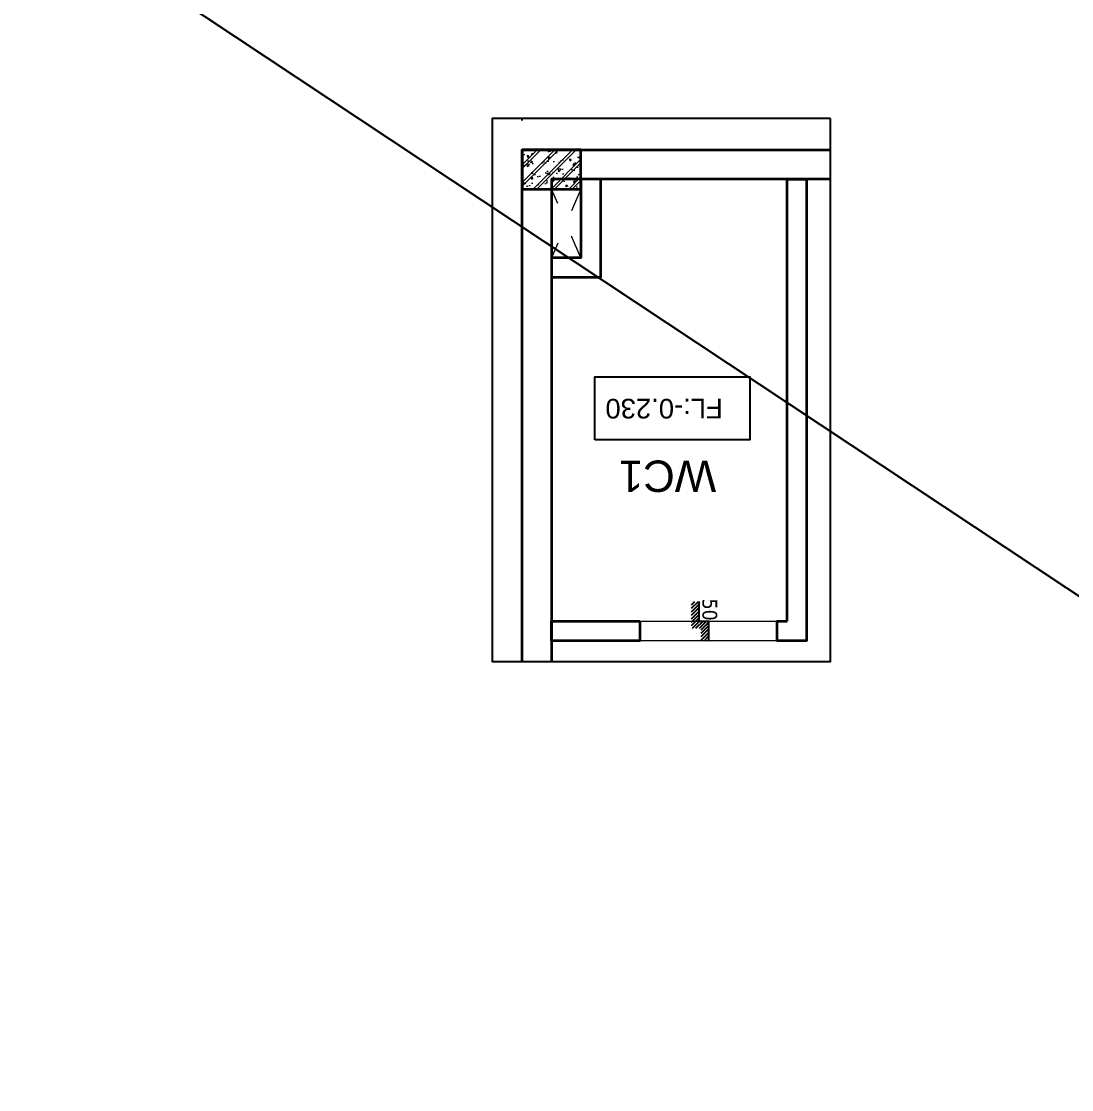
# Model space of a CAD drawing. Header units: inches. Extents: x 236662 to 497023, y -248575 to 81795.
# Drawn here: x 418344 to 423694, y -189015 to -183574 of the extents above; entities that cross this region are included whole.
import ezdxf
from ezdxf.enums import TextEntityAlignment as Align
from ezdxf.xclip import XClip

# ---------------------------------------------------------------- set-up
doc = ezdxf.new("R2010")
doc.units = ezdxf.units.IN
doc.header["$LTSCALE"] = 10
doc.header["$MEASUREMENT"] = 0
doc.linetypes.add('ACAD_ISO03W100', pattern=[30, 12, -18])
doc.linetypes.add('DASHED2', pattern=[0.375, 0.25, -0.125])
for name, color, linetype in [('01. HP_TEXT', 9, 'Continuous'), ('07. HP_KY HIEU', 43, 'Continuous'), ('07. HP_KY HIEU @ 1', 43, 'Continuous'), ('08. HP_DIM', 118, 'Continuous')]:
    doc.layers.add(name, color=color, linetype=linetype)
for name, color, linetype, lineweight in [('02. HP_BE TONG', 1, 'Continuous', 35), ('03. HP_TUONG', 2, 'Continuous', 35), ('06. HP_THAY 1', 134, 'Continuous', 15), ('06. HP_THAY 2', 147, 'Continuous', 13), ('09_HP_HATCH', 8, 'Continuous', 5), ('14. HP_OPENING', 250, 'ACAD_ISO03W100', 5), ('GHICHU', 7, 'Continuous', 9), ('N KHUAT', 8, 'Continuous', 5)]:
    doc.layers.add(name, color=color, linetype=linetype, lineweight=lineweight)
doc.styles.add('AVO', font='VAVOB.TTF')
doc.styles.add('BAOANNOTE', font='arial.ttf', dxfattribs={"width": 0.8})
doc.styles.get("Standard").update_dxf_attribs({"font": 'arial.ttf'})
doc.styles.add('Tahoma', font='tahoma.ttf')
doc.styles.add('TEXT (none)', font='arial.ttf')
doc.styles.add('text2', font='VHELVCN.TTF')
doc.dimstyles.new('AL-100', dxfattribs={"dimtxt": 220, "dimasz": 150, "dimexe": 150, "dimexo": 150, "dimgap": 80, "dimtad": 1, "dimdec": 0, "dimzin": 9, "dimtxsty": 'text2', "dimblk": 'ARCHTICK', "dimcen": 1, "dimdle": 150, "dimclrd": 256, "dimclre": 256, "dimclrt": 7, "dimadec": 0, "dimazin": 0, "dimtfac": 1, "dimtdec": 0, "dimtix": 1, "dimtmove": 2, "dimatfit": 3, "dimldrblk": 'ARCHTICK', "dimfxl": 1, "dimtolj": 1, "dimtzin": 0, "dimlwd": -1, "dimlwe": -1, "dimarcsym": 0})

# ---------------------------------------------------------------- blocks, each defined once
blk = doc.blocks.new('_ArchTick')
at = {"color": 0, "linetype": 'ByBlock', "const_width": 0.15}
blk.add_lwpolyline([(-0.5, -0.5), (0.5, 0.5)], dxfattribs=at)
blk = doc.blocks.new('*D1342')
at = {"layer": '08. HP_DIM', "transparency": 16777216}
for p, q in [((1239.07119526621, 149.9999999999711), (1239.071195266211, -3750.00000000003)), ((365.0116677948973, -2.907970861698857e-11), (1389.07119526621, -2.891502728491419e-11)), ((365.0116677948973, -3600.000000000031), (1389.071195266211, -3600.00000000003))]:
    blk.add_line(p, q, dxfattribs=at)
at = {"layer": 'Defpoints', "color": 0, "transparency": 16777216}
for p in [(215.0116677948973, -2.910383045673372e-11), (215.0116677948973, -3600.000000000031), (1239.071195266211, -3600.00000000003)]:
    blk.add_point(p, dxfattribs=at)
at = {"layer": '08. HP_DIM', "transparency": 16777216, "xscale": 150, "yscale": 150, "zscale": 150}
for p, rotation in [((1239.07119526621, -2.893914912465934e-11), 90), ((1239.071195266211, -3600.00000000003), 270)]:
    blk.add_blockref('_ArchTick', p, dxfattribs=dict(at, rotation=rotation))
at = {"layer": '08. HP_DIM', "color": 7, "transparency": 16777216, "insert": (1046.724528597901, -1880.000000000058), "char_height": 220, "attachment_point": 5, "rotation": 90, "style": 'text2'}
blk.add_mtext('\\A1;3600', dxfattribs=at)
blk = doc.blocks.new('Level mark - Plan 2')
blk.add_lwpolyline([(12.52534868701946, 0.4000000000000021), (12.52534868701946, 3.600000000000005), (4.641523464083548, 3.600000000000005), (4.641523464083548, 0.4000000000000021)], close=True)
at = {"style": 'BAOANNOTE', "flags": 8}
blk.add_attdef('FL%%P0.000', text='', height=2, dxfattribs=at).set_placement((9, 2.000000000000004), align=Align.MIDDLE_CENTER)
blk = doc.blocks.new('*D1343')
at = {"layer": '08. HP_DIM', "transparency": 16777216}
for p, q in [((-15000, -3755.884274051088), (-15000, -4742.147634806228)), ((-9550, -3755.884274051088), (-9550, -4742.147634806228)), ((-15150, -4592.147634806228), (-9400, -4592.147634806228))]:
    blk.add_line(p, q, dxfattribs=at)
at = {"layer": 'Defpoints', "color": 0, "transparency": 16777216}
for p in [(-15000, -3605.884274051088), (-9550, -3605.884274051088), (-9550, -4592.147634806228)]:
    blk.add_point(p, dxfattribs=at)
at = {"layer": '08. HP_DIM', "transparency": 16777216, "xscale": 150, "yscale": 150, "zscale": 150, "rotation": 180}
blk.add_blockref('_ArchTick', (-15000, -4592.147634806228), dxfattribs=at)
at = {"layer": '08. HP_DIM', "transparency": 16777216, "xscale": 150, "yscale": 150, "zscale": 150}
blk.add_blockref('_ArchTick', (-9550, -4592.147634806228), dxfattribs=at)
at = {"layer": '08. HP_DIM', "color": 7, "transparency": 16777216, "insert": (-12275, -4402.147634806228), "char_height": 220, "attachment_point": 5, "style": 'text2'}
blk.add_mtext('\\A1;5450', dxfattribs=at)
blk = doc.blocks.new('*D1344')
at = {"layer": '08. HP_DIM', "transparency": 16777216}
for p, q in [((-9550, -3750), (-9550, -4742.147634806228)), ((-5450, -3750), (-5450, -4742.147634806228)), ((-9700, -4592.147634806228), (-5300, -4592.147634806228))]:
    blk.add_line(p, q, dxfattribs=at)
at = {"layer": 'Defpoints', "color": 0, "transparency": 16777216}
for p in [(-9550, -3600), (-5450, -3600), (-5450, -4592.147634806228)]:
    blk.add_point(p, dxfattribs=at)
at = {"layer": '08. HP_DIM', "transparency": 16777216, "xscale": 150, "yscale": 150, "zscale": 150, "rotation": 180}
blk.add_blockref('_ArchTick', (-9550, -4592.147634806228), dxfattribs=at)
at = {"layer": '08. HP_DIM', "transparency": 16777216, "xscale": 150, "yscale": 150, "zscale": 150}
blk.add_blockref('_ArchTick', (-5450, -4592.147634806228), dxfattribs=at)
at = {"layer": '08. HP_DIM', "color": 7, "transparency": 16777216, "insert": (-7500, -4402.147634806228), "char_height": 220, "attachment_point": 5, "style": 'text2'}
blk.add_mtext('\\A1;4100', dxfattribs=at)
blk = doc.blocks.new('*D1345')
at = {"layer": '08. HP_DIM', "transparency": 16777216}
for p, q in [((-5450, -3750), (-5450, -4736.263360755111)), ((-9.184850993605149e-15, -3750), (-6.957606438685803e-14, -4736.263360755111)), ((-5600, -4586.263360755111), (149.9999999999999, -4586.263360755111))]:
    blk.add_line(p, q, dxfattribs=at)
at = {"layer": 'Defpoints', "color": 0, "transparency": 16777216}
for p in [(-5450, -3600), (0, -3600), (-6.039121339325288e-14, -4586.263360755111)]:
    blk.add_point(p, dxfattribs=at)
at = {"layer": '08. HP_DIM', "transparency": 16777216, "xscale": 150, "yscale": 150, "zscale": 150, "rotation": 180}
blk.add_blockref('_ArchTick', (-5450, -4586.263360755111), dxfattribs=at)
at = {"layer": '08. HP_DIM', "transparency": 16777216, "xscale": 150, "yscale": 150, "zscale": 150}
blk.add_blockref('_ArchTick', (-6.039121339325288e-14, -4586.263360755111), dxfattribs=at)
at = {"layer": '08. HP_DIM', "color": 7, "transparency": 16777216, "insert": (-2725, -4396.263360755111), "char_height": 220, "attachment_point": 5, "style": 'text2'}
blk.add_mtext('\\A1;5450', dxfattribs=at)
blk = doc.blocks.new('*D1346')
at = {"layer": '08. HP_DIM', "transparency": 16777216}
for p, q in [((-15000, -3750), (-15000, -5199.097414582066)), ((-9.184850993605149e-15, -3750), (-9.791647651463673e-14, -5199.097414582066)), ((-15150, -5049.097414582066), (149.9999999999999, -5049.097414582066))]:
    blk.add_line(p, q, dxfattribs=at)
at = {"layer": 'Defpoints', "color": 0, "transparency": 16777216}
for p in [(-15000, -3600), (0, -3600), (-8.873162552103158e-14, -5049.097414582066)]:
    blk.add_point(p, dxfattribs=at)
at = {"layer": '08. HP_DIM', "transparency": 16777216, "xscale": 150, "yscale": 150, "zscale": 150, "rotation": 180}
blk.add_blockref('_ArchTick', (-15000, -5049.097414582066), dxfattribs=at)
at = {"layer": '08. HP_DIM', "transparency": 16777216, "xscale": 150, "yscale": 150, "zscale": 150}
blk.add_blockref('_ArchTick', (-8.873162552103158e-14, -5049.097414582066), dxfattribs=at)
at = {"layer": '08. HP_DIM', "color": 7, "transparency": 16777216, "insert": (-8000, -4856.750747915416), "char_height": 220, "attachment_point": 5, "style": 'text2'}
blk.add_mtext('\\A1;15000', dxfattribs=at)
blk = doc.blocks.new('COT')
at = {"layer": '09_HP_HATCH'}
h = blk.add_hatch(dxfattribs=at)
h.set_pattern_fill('CHAU-01', color=256, scale=15, pattern_type=2)
h.set_pattern_definition([(49.99999999999999, (-55276.96531282458, -37444.20155818248), (107.589027390113, -9.412820247389266), [11.25, -123.75]), (355, (-55276.96531282458, -37444.20155818248), (-20.81270004195, 112.8288200550018), [9, -99]), (100.4514, (-55267.99956082459, -37444.98595918248), (86.77640725710323, 103.415931309143), [9.5610285, -105.1713168]), (46.18420000000001, (-55276.96531282458, -37414.20155818248), (160.0861572938467, -24.82785214935271), [16.875, -185.625]), (96.6356, (-55263.62480107458, -37416.27055423248), (140.1994058323055, 146.1176806350663), [14.3415432, -157.75695]), (351.1842, (-55276.96531282458, -37414.20155818248), (140.1992917700441, 146.1177901387987), [13.5, -148.5]), (21, (-55261.96531282458, -37421.70155818248), (89.53605781776925, -60.39283359980082), [11.25, -123.75]), (326.0000000000001, (-55261.96531282458, -37421.70155818248), (36.49729978823726, 108.772506757028), [9, -99]), (71.4514, (-55254.50397787458, -37426.73429908248), (126.0333942872235, 48.37957450649286), [9.5610285, -105.1713168]), (37.50000000000001, (-55276.96531282458, -37444.20155818248), (1.8239782975936, 49.93407807469672), [0, -97.8, 0, -100.5, 0, -99.375]), (7.499999999999999, (-55276.96531282458, -37444.20155818248), (39.46043061632229, 59.16175678235403), [0, -57.3, 0, -95.55, 0, -37.875]), (327.5, (-55310.41531282458, -37444.20155818248), (80.07336542586135, -3.383230760156963), [0, -37.5, 0, -117, 0, -155.25]), (317.5, (-55325.41531282458, -37444.20155818248), (87.47792540135794, 15.01574734984766), [0, -48.75, 0, -77.69999999999999, 0, -110.25]), (45, (-55276.96531282458, -37444.20155818248), (-45.07805730064241, 45.07805730064241), []), (45, (-55276.96531282458, -37425.82655818248), (-45.07805730064241, 45.07805730064241), [])])
h.paths.add_polyline_path([(0, -200), (300, -200), (300, 0), (0, 0)])
at = {"layer": '02. HP_BE TONG'}
blk.add_lwpolyline([(0, -200), (300, -200), (300, 0), (0, 0)], close=True, dxfattribs=at)
blk = doc.blocks.new('ádasdwdczxzc')
at = {"layer": '03. HP_TUONG'}
for p in [(-15000, 3599.999999999993), (-9750, 3599.999999999993), (-5550, 3599.999999999993), (-300, 3599.999999999993), (-15000, 199.9999999999927), (-9750, 199.9999999999927), (-5550, 199.9999999999927), (-300, 199.9999999999927)]:
    blk.add_blockref('COT', p, dxfattribs=at)
blk = doc.blocks.new('*D1347')
at = {"layer": '08. HP_DIM', "transparency": 16777216}
for p, q in [((-16981.4641683812, 149.9999999999997), (-16981.4641683812, -3750.000000000002)), ((-15150.00000000001, -2.412183974514948e-14), (-17131.4641683812, -3.427655806147974e-13)), ((-15150.00000000001, -3600.000000000002), (-17131.4641683812, -3600.000000000002))]:
    blk.add_line(p, q, dxfattribs=at)
at = {"layer": 'Defpoints', "color": 0, "transparency": 16777216}
for p in [(-15000.00000000001, 0, 6.307693845551853), (-16981.4641683812, -3600.000000000002), (-15000.00000000001, -3600.000000000002, 6.307693845551853)]:
    blk.add_point(p, dxfattribs=at)
at = {"layer": '08. HP_DIM', "transparency": 16777216, "xscale": 150, "yscale": 150, "zscale": 150}
for p, rotation in [((-16981.4641683812, -3.186437408696479e-13), 90), ((-16981.4641683812, -3600.000000000002), 270)]:
    blk.add_blockref('_ArchTick', p, dxfattribs=dict(at, rotation=rotation))
at = {"layer": '08. HP_DIM', "color": 7, "transparency": 16777216, "insert": (-17171.4641683812, -1799.999999999996), "char_height": 220, "attachment_point": 5, "rotation": 90, "style": 'text2'}
blk.add_mtext('\\A1;3600', dxfattribs=at)
blk = doc.blocks.new('Step Symbol - Metric')
h = blk.add_hatch()
h.set_pattern_fill('_USER', color=0, angle=45, style=0, pattern_type=0)
h.set_pattern_definition([(45, (0, 4), (-0.7071067811865475, 0.7071067811865476), [])])
h.paths.add_polyline_path([(8, 0), (8, -3), (-3, -3), (-3, 1), (-8, 1), (-8, 4), (0, 4), (0, 0)])
at = {"color": 0}
blk.add_lwpolyline([(8, 0), (0, 0), (0, 4), (-8, 4)], dxfattribs=at)
blk.add_attdef('Step', (2, 2), '', height=3, dxfattribs=at)
blk = doc.blocks.new('mb tang 1')
at = {"layer": '07. HP_KY HIEU'}
h = blk.add_hatch(color=256, dxfattribs=at)
h.dxf.hatch_style = 1
edge = h.paths.add_edge_path()
edge.add_arc((-8950.000000000116, -2050), 25, 0, 360)
at = {"layer": '09_HP_HATCH'}
h = blk.add_hatch(dxfattribs=at)
h.set_pattern_fill('CROSS', color=256, scale=200)
h.set_pattern_definition([(0, (-48122.28382288181, -38835.59405242768), (50, 50), [25, -75]), (90, (-48109.78382288181, -38848.09405242768), (-49.99999999999999, 50), [25, -75])])
edge = h.paths.add_edge_path()
edge.add_arc((-5600, -549.9999999999709), 50, 270, 359.9999999999666)
edge.add_line((-5550, -550), (-5549.999997974577, -200))
edge.add_line((-5549.999997974606, -200), (-9449.999997974606, -200))
edge.add_line((-9449.999997974606, -200), (-9450.00000000003, -600))
edge.add_line((-9450, -600), (-5600, -599.9999999999709))
at = {"layer": '03. HP_TUONG'}
for p, q in [((-14700, -550), (-15000, -550)), ((-14700, -3050), (-15000, -3050))]:
    blk.add_line(p, q, dxfattribs=at)
for points in [[(-15000, -550), (-15000, 0), (0, 0), (0, -3600), (-15000, -3600), (-15000, -3050)], [(-14700, -3050), (-14700, -3450), (-150, -3450), (-150, -150), (-14700, -150), (-14700, -550)], [(-1350, -1200), (-1350, -3450.000000001601), (-1450, -3450.000000001601), (-1450, -1100.000000005995), (-1350, -1100.000000005995)], [(-1350, -1100.000000005995), (-1300.000000001513, -1100.000000005995), (-1300.000000001513, -1200), (-1350, -1200)], [(-400, -3450), (-400, -2950), (-150, -2950)], [(-300, -3450), (-300, -3050), (-150, -3050)]]:
    blk.add_lwpolyline(points, dxfattribs=at)
for points in [[(-9650, -150), (-9450, -150), (-9450, -750), (-9650, -750)], [(-599.9999999937136, -1199.999999998923), (-599.9999999967404, -1100.00000000585), (-150.0000000030268, -1100.000000006927), (-150, -1200)], [(-9474.999921683571, -2287.499994598882), (-9624.999921683571, -2287.499994598882), (-9624.999921683571, -2362.499994598882), (-9474.999921683571, -2362.499994598882)], [(-9474.999921683571, -2362.499994598882), (-9624.999921683571, -2362.499994598882), (-9624.999921683571, -2287.499994598882), (-9474.999921683571, -2287.499994598882)], [(-5400.000000001397, -2449.999999999971), (-5550, -2450), (-5550, -3450), (-5400.000000001397, -3449.999999999971)], [(-9474.999921683688, -2761.051519428496), (-9624.999921683688, -2761.051519428496), (-9624.999921683688, -2686.051519428496), (-9474.999921683688, -2686.051519428496)], [(-9474.999921683688, -3172.702863744926), (-9624.999921683688, -3172.702863744926), (-9624.999921683688, -3097.702863744926), (-9474.999921683688, -3097.702863744926)]]:
    blk.add_lwpolyline(points, close=True, dxfattribs=at)
at = {"layer": '06. HP_THAY 1'}
for points in [[(-9449.999995949154, -150), (-5550, -150), (-5550, -200), (-9449.999995949154, -200)], [(-9649.999805558939, -2500), (-9449.999935186352, -2500), (-9450, -3450), (-9649.999870372587, -3450)]]:
    blk.add_lwpolyline(points, close=True, dxfattribs=at)
blk.add_lwpolyline([(-7575.982048768434, -2550), (-8500.000000000175, -2550), (-8500.000000000058, -2500), (-7547.114535308909, -2500)], dxfattribs=at)
at = {"layer": '06. HP_THAY 2'}
for p, q in [((-5400, -150), (-5400.000000001397, -2449.999999999971)), ((-8500.000000000116, -2500), (-9449.999995949154, -3450))]:
    blk.add_line(p, q, dxfattribs=at)
for points in [[(-9450, -750), (-5600, -750, 0.4142135623729485), (-5400, -550.0000000000873), (-5400, -200)], [(-9450, -600), (-5600, -600, 0.4142135623729459), (-5550, -550.0000000000291), (-5550, -200)]]:
    blk.add_lwpolyline(points, format="xyb", dxfattribs=at)
for points in [[(-14700, -550), (-15000, -550), (-15000, -3050), (-14700, -3050)], [(-1300.000000001513, -1100.000000005995), (-599.9999999937136, -1100.000000005995), (-599.9999999937136, -1199.999999998923), (-1300.000000001513, -1199.999999998923)], [(-9449.999995949154, -3450), (-9449.999995949154, -2500), (-8500.000000000116, -2500), (-8500.000000000116, -3450)], [(-8500.000000000116, -3450), (-8500.000000000116, -2550), (-8250.000000000116, -2550), (-8250.000000000116, -3450)]]:
    blk.add_lwpolyline(points, close=True, dxfattribs=at)
for points in [[(-9649.999805558939, -2500), (-9649.999830971705, -2000.000008457602), (-8174.999995949154, -2000), (-8174.999995949154, -2500)], [(-8500.000000000058, -2500), (-9449.999995949154, -2500), (-9449.999995949154, -2250), (-8500.000000000175, -2250.000000000029), (-8500.000000000175, -2500.000000000029)], [(-8095.597291039128, -3450), (-8250.000000000116, -3450), (-8250.000000000116, -2550), (-8000.000000000116, -2550), (-8000.000000000116, -3284.420634854527)], [(-8000.000000000116, -3284.420634854469), (-8000.000000000116, -2550), (-7750.000000000116, -2550), (-7750.000000000116, -2851.407932962233)], [(-8000.000000000116, -3284.420634854527), (-8000.000000000116, -2550), (-7750.000000000116, -2550), (-7750.000000000116, -2851.407932962233)], [(-7750.000000000116, -2851.407932962233), (-7750.000000000116, -2550), (-7575.982048768434, -2550)], [(-7750.000000000116, -2851.407932962233), (-7750.000000000116, -2550), (-7575.982048768434, -2550)], [(-7845.59729103907, -3450), (-8000.000000000116, -3450)]]:
    blk.add_lwpolyline(points, dxfattribs=at)
at = {"layer": '07. HP_KY HIEU', "linetype": 'DASHED2'}
blk.add_lwpolyline([(-8950.000000000116, -2075), (-8950.000000009779, -3000), (-7946.481409708969, -3000)], dxfattribs=at)
at = {"layer": '07. HP_KY HIEU'}
blk.add_circle((-8950.000000000116, -2050), 25, dxfattribs=at)
at = {"layer": '14. HP_OPENING'}
for p, q in [((-300, -3050), (-150, -3400)), ((-300, -3400), (-150, -3050))]:
    blk.add_line(p, q, dxfattribs=at)
at = {"layer": 'N KHUAT', "linetype": 'Continuous', "const_width": 20}
blk.add_lwpolyline([(-8000.078248553327, -2884.474533637462), (-7946.481409708387, -3000.000000001339), (-8007.067438960425, -3103.966218055633)], dxfattribs=at)
ref = blk.add_blockref('Level mark - Plan 2', (-8257.782089293236, -1205.234972459613), dxfattribs=dict(xscale=-100, yscale=100, zscale=100, rotation=180))
ref.add_attrib('FL%%P0.000', 'FL:%%P0.000', dxfattribs={"height": 100, "style": 'BAOANNOTE'}).set_placement((-7357.782089293236, -1403.9389288034), align=Align.MIDDLE_CENTER)
ref = blk.add_blockref('Level mark - Plan 2', (-13193.28771971294, -2003.932466653001), dxfattribs=dict(xscale=100, yscale=100, zscale=100))
ref.add_attrib('FL%%P0.000', 'FL:%%P0.000', dxfattribs={"height": 100, "style": 'BAOANNOTE'}).set_placement((-12293.28771971294, -1803.932466652972), align=Align.MIDDLE_CENTER)
ref = blk.add_blockref('Level mark - Plan 2', (-4266.202888368862, -1921.022801566636), dxfattribs=dict(xscale=-100, yscale=100, zscale=100, rotation=180))
ref.add_attrib('FL%%P0.000', 'FL:-0.200', dxfattribs={"height": 100, "style": 'BAOANNOTE'}).set_placement((-3366.202888368862, -2119.726757910423), align=Align.MIDDLE_CENTER)
ref = blk.add_blockref('Level mark - Plan 2', (-1623.835927804234, -2083.018005075748), dxfattribs=dict(xscale=-100, yscale=100, zscale=100, rotation=180))
ref.add_attrib('FL%%P0.000', 'FL:-0.230', dxfattribs={"height": 100, "style": 'BAOANNOTE'}).set_placement((-723.8359278042335, -2281.721961419535), align=Align.MIDDLE_CENTER)
at = {"layer": '07. HP_KY HIEU @ 1'}
ref = blk.add_blockref('Step Symbol - Metric', (-900.681162633351, -1199.999999999385), dxfattribs=dict(at, xscale=-12.50000000000001, yscale=12.50000000000001, zscale=12.5, rotation=90))
ref.add_attrib('Step', '50', (-919.1032578232116, -1314.289420718527), dxfattribs={"layer": '0', "color": 7, "height": 75, "rotation": 90, "style": 'Tahoma'})
at = {"layer": '08. HP_DIM'}
blk.add_blockref('ádasdwdczxzc', (0, -3600), dxfattribs=at)
at = {"layer": '01. HP_TEXT', "style": 'TEXT (none)'}
for s, p in [('SẢNH THANG', (-8139.385499371216, -1135.970026067807)), ('P.KHÁCH ', (-12831.28502575273, -1551.69825934348)), ('BẾP + ĂN', (-3926.08108691161, -1875.35839604761)), ('WC1', (-989.2400822388008, -2017.55125937477))]:
    blk.add_text(s, height=159.8757443933733, dxfattribs=at).set_placement(p)
at = {"layer": 'GHICHU', "color": 0, "linetype": 'Continuous', "style": 'AVO'}
for s, p in [('1', (-9403.199912461045, -2180.229783056129)), ('3', (-9403.199912460928, -2681.041528442496)), ('5', (-8425.451091245282, -3384.853783806437))]:
    blk.add_text(s, height=121, dxfattribs=at).set_placement(p)
at = {"layer": '08. HP_DIM'}
dim = blk.add_linear_dim(base=(-16981.4641683812, -3600.000000000002, -6.307693845551853), p1=(-15000, 0), p2=(-15000, -3600), angle=90, dimstyle='AL-100', dxfattribs=at)
dim.commit()
dim.dimension.update_dxf_attribs({"geometry": '*D1347', "text_midpoint": (-17171.4641683812, -1799.999999999996, -6.307693845551853)})
dim = blk.add_linear_dim(base=(1239.071195266211, -3600.00000000003), p1=(215.0116677948972, -2.91038304567337e-11), p2=(215.0116677948972, -3600.000000000029), angle=90, dimstyle='AL-100', dxfattribs=at)
dim.commit()
dim.dimension.update_dxf_attribs({"geometry": '*D1342', "text_midpoint": (1046.724528597901, -1880.000000000058), "dimtype": 160})
dim = blk.add_linear_dim(base=(-8.873162552103158e-14, -5049.097414582066), p1=(-15000, -3600), p2=(0, -3600), dimstyle='AL-100', dxfattribs=at)
dim.commit()
dim.dimension.update_dxf_attribs({"geometry": '*D1346', "text_midpoint": (-8000, -4856.750747915416), "dimtype": 160})
for base, p1, p2, picture, middle in [((-9550, -4592.147634806228), (-15000, -3605.884274051088), (-9550, -3605.884274051088), '*D1343', (-12275, -4402.147634806228)), ((-5450, -4592.147634806228), (-9550, -3600), (-5450, -3600), '*D1344', (-7500, -4402.147634806228)), ((-6.039121339325288e-14, -4586.263360755111), (-5450, -3600), (0, -3600), '*D1345', (-2725, -4396.263360755111))]:
    dim = blk.add_linear_dim(base=base, p1=p1, p2=p2, dimstyle='AL-100', dxfattribs=at)
    dim.commit()
    dim.dimension.update_dxf_attribs({"geometry": picture, "text_midpoint": middle})

msp = doc.modelspace()

# ---------------------------------------------------------------- linework, layer by layer
msp.add_line((402912.3500092504, -172693.1995899467), (497022.8630728474, -235116.5577537661))

# ---------------------------------------------------------------- block references
ref = msp.add_blockref('mb tang 1', (420894.0859563549, -187828.5836344425), dxfattribs=dict(rotation=180))
XClip(ref).set_block_clipping_path([(-1570.7368883982417, -3760.033895593282), (152.40780159586575, -993.9278662088036)])

doc.saveas('drawing.dxf')
